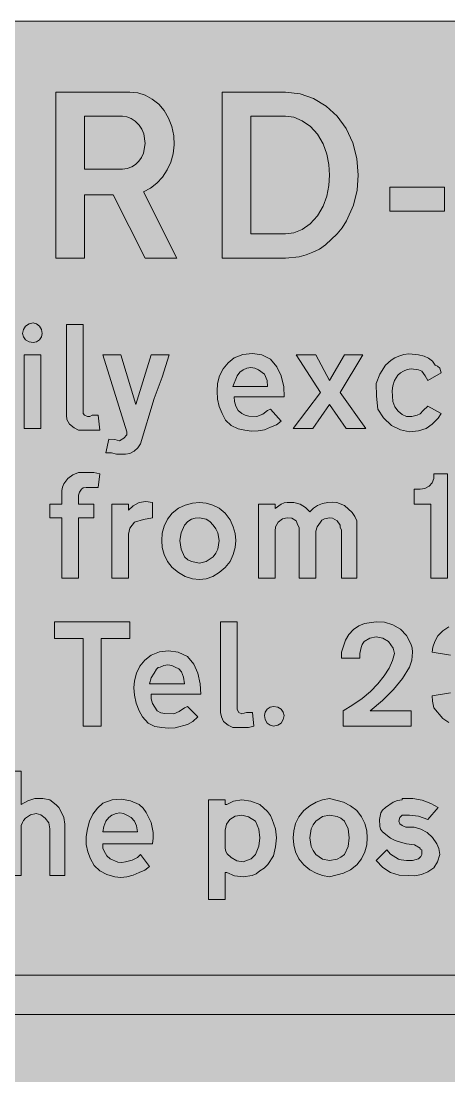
# Model space of a CAD drawing. Header units: metres. Extents: x 10 to 559, y 12 to 260.
# Drawn here: x 324 to 374.9, y 134.3 to 260.1 of the extents above; entities that cross this region are included whole.
import ezdxf

# ---------------------------------------------------------------- set-up
doc = ezdxf.new("R2010")
doc.units = ezdxf.units.M
for name, color, linetype, true_color in [('FILL_BLUE_0000FF', 7, 'Continuous', 0x0000ff), ('FILL_WHITE_FFFFFF', 7, 'Continuous', 0xffffff), ('STROKE_WHITE_FFFFFF', 7, 'Continuous', 0xffffff)]:
    doc.layers.add(name, color=color, linetype=linetype, true_color=true_color)

msp = doc.modelspace()

# ---------------------------------------------------------------- hatches: boundary and pattern name
at = {"layer": 'FILL_BLUE_0000FF', "true_color": 0x0000ff}
h = msp.add_hatch(color=7, dxfattribs=at)
h.dxf.hatch_style = 1
h.paths.add_polyline_path([(553.58, 259.97), (554.9, 259.58), (556.14, 258.96), (557.28, 258.12), (558.12, 256.98), (558.74, 255.74), (559.13, 254.42), (559.26, 253.08), (559.26, 19.26), (559.22, 17.91), (558.9, 16.56), (558.23, 15.32), (557.28, 14.22), (556.14, 13.28), (554.9, 12.6), (553.58, 12.2), (552.24, 12.06), (17.28, 12.06), (15.94, 12.2), (14.63, 12.6), (13.38, 13.28), (12.24, 14.22), (11.3, 15.36), (10.62, 16.61), (10.22, 17.92), (10.08, 19.26), (10.08, 253.08), (10.22, 254.41), (10.62, 255.6), (11.3, 256.93), (12.24, 258.12), (13.34, 259.07), (14.58, 259.74), (15.93, 259.99), (17.28, 260.1), (552.24, 260.1), (553.58, 259.97)])
at = {"layer": 'FILL_WHITE_FFFFFF', "true_color": 0xffffff}
h = msp.add_hatch(color=7, dxfattribs=at)
h.dxf.hatch_style = 1
h.paths.add_polyline_path([(336.96, 251.64), (337.89, 251.54), (338.79, 251.25), (339.62, 250.8), (340.38, 250.18), (341.03, 249.42), (341.57, 248.53), (341.96, 247.52), (342.18, 246.42), (342.22, 245.34), (342.1, 244.29), (341.82, 243.28), (341.39, 242.35), (340.84, 241.5), (340.18, 240.78), (339.42, 240.19), (338.58, 239.76), (342.54, 231.84), (338.76, 231.84), (334.98, 239.4), (331.56, 239.4), (331.56, 231.84), (328.14, 231.84), (328.14, 251.64), (336.96, 251.64)])
h.paths.add_polyline_path([(336.64, 242.53), (337.17, 242.71), (337.63, 243), (338.02, 243.38), (338.33, 243.84), (338.57, 244.36), (338.76, 245.52), (338.6, 246.67), (338.38, 247.22), (338.04, 247.68), (337.6, 248.15), (337.12, 248.49), (336.6, 248.69), (336.06, 248.76), (331.56, 248.76), (331.56, 242.46), (336.06, 242.46), (336.64, 242.53)], flags=16)
h = msp.add_hatch(color=7, dxfattribs=at)
h.dxf.hatch_style = 1
h.paths.add_polyline_path([(358.83, 250.88), (360.31, 249.97), (361.62, 248.76), (362.7, 247.28), (363.49, 245.59), (363.97, 243.72), (364.14, 241.74), (364, 239.94), (363.6, 238.14), (362.74, 236.3), (362.23, 235.46), (361.62, 234.72), (360.25, 233.44), (359.52, 232.92), (358.74, 232.56), (357.93, 232.22), (357.12, 232), (355.5, 231.84), (347.94, 231.84), (347.94, 251.64), (355.5, 251.64), (357.22, 251.44), (358.83, 250.88)])
h.paths.add_polyline_path([(351.36, 234.72), (355.5, 234.72), (356.47, 234.86), (357.46, 235.26), (358.41, 235.94), (359.28, 236.88), (359.96, 238.02), (360.41, 239.24), (360.65, 240.5), (360.72, 241.74), (360.65, 242.98), (360.41, 244.24), (359.96, 245.46), (359.28, 246.6), (358.45, 247.55), (357.48, 248.22), (356.49, 248.63), (355.5, 248.76), (351.36, 248.76), (351.36, 234.72)], flags=16)
h = msp.add_hatch(color=7, dxfattribs=at)
h.dxf.hatch_style = 1
h.paths.add_polyline_path([(374.4, 240.3), (374.4, 237.42), (367.92, 237.42), (367.92, 240.3), (374.4, 240.3)])
h = msp.add_hatch(color=7, dxfattribs=at)
h.dxf.hatch_style = 1
h.paths.add_polyline_path([(326.43, 222.44), (326.18, 222.1), (325.84, 221.85), (325.44, 221.76), (324.94, 221.85), (324.54, 222.1), (324.28, 222.44), (324.18, 222.84), (324.28, 223.34), (324.54, 223.74), (324.94, 224), (325.44, 224.1), (325.84, 224), (326.18, 223.74), (326.43, 223.34), (326.52, 222.84), (326.43, 222.44)])
h = msp.add_hatch(color=7, dxfattribs=at)
h.dxf.hatch_style = 1
h.paths.add_polyline_path([(329.4, 223.92), (331.38, 223.92), (331.38, 213.48), (331.4, 213.3), (331.56, 213.12), (331.92, 212.94), (332.19, 212.96), (332.46, 213.12), (333.18, 213.12), (333.36, 211.32), (332.1, 211.32), (330.84, 211.32), (330.3, 211.61), (329.76, 212.04), (329.45, 212.58), (329.4, 213.12), (329.4, 223.92)])
h = msp.add_hatch(color=7, dxfattribs=at)
h.dxf.hatch_style = 1
h.paths.add_polyline_path([(326.34, 220.32), (326.34, 211.5), (324.36, 211.5), (324.36, 220.32), (326.34, 220.32)])
h = msp.add_hatch(color=7, dxfattribs=at)
h.dxf.hatch_style = 1
h.paths.add_polyline_path([(336.6, 211.14), (333.72, 220.32), (335.88, 220.32), (337.68, 214.38), (339.48, 220.32), (341.64, 220.32), (340.81, 217.64), (339.84, 215.1), (338.22, 209.7), (337.89, 209.2), (337.46, 208.8), (336.95, 208.54), (336.42, 208.44), (335.34, 208.44), (334.78, 208.6), (334.08, 208.62), (334.44, 210.24), (335.14, 210.22), (335.7, 210.06), (336.22, 210.35), (336.6, 210.78), (336.6, 211.14)])
h = msp.add_hatch(color=7, dxfattribs=at)
h.dxf.hatch_style = 1
h.paths.add_polyline_path([(349.02, 211.86), (348.35, 212.51), (347.94, 213.3), (347.6, 214.14), (347.4, 215.03), (347.33, 215.96), (347.4, 216.9), (347.63, 217.81), (348.05, 218.63), (348.64, 219.36), (349.38, 219.96), (350.41, 220.36), (351.54, 220.48), (352.67, 220.29), (353.7, 219.78), (354.47, 218.86), (354.96, 217.8), (355.28, 216.47), (355.32, 215.28), (349.38, 215.28), (349.4, 214.74), (349.56, 214.2), (349.85, 213.68), (350.28, 213.3), (350.69, 213.09), (351.11, 212.99), (352.08, 212.94), (352.78, 213.23), (353.34, 213.66), (353.7, 213.84), (354.96, 212.4), (354.4, 211.97), (353.7, 211.68), (352.99, 211.37), (352.24, 211.23), (351.45, 211.22), (350.64, 211.32), (349.83, 211.46), (349.02, 211.86)])
h.paths.add_polyline_path([(353.3, 217.26), (352.98, 217.98), (352.26, 218.52), (351.83, 218.72), (351.36, 218.79), (350.89, 218.72), (350.46, 218.52), (350.03, 218.23), (349.74, 217.8), (349.2, 216.54), (353.34, 216.54), (353.3, 217.26)], flags=16)
h = msp.add_hatch(color=7, dxfattribs=at)
h.dxf.hatch_style = 1
h.paths.add_polyline_path([(360.72, 214.38), (358.74, 211.5), (356.4, 211.5), (359.64, 215.82), (356.76, 220.32), (359.1, 220.32), (360.72, 217.26), (362.52, 220.32), (364.68, 220.32), (361.98, 215.82), (365.04, 211.5), (362.7, 211.5), (360.72, 214.38)])
h = msp.add_hatch(color=7, dxfattribs=at)
h.dxf.hatch_style = 1
h.paths.add_polyline_path([(370.53, 212.96), (371.16, 213.12), (371.52, 213.26), (371.88, 213.66), (372.42, 214.2), (374.04, 213.3), (373.68, 212.76), (372.96, 212.04), (372.24, 211.5), (371.32, 211.25), (370.26, 211.14), (369.18, 211.37), (368.1, 211.86), (367.16, 212.78), (366.48, 213.84), (366.32, 215.37), (366.3, 216.9), (366.71, 217.98), (367.38, 219.06), (368.06, 219.67), (368.49, 219.95), (369, 220.14), (369.57, 220.35), (370.17, 220.43), (371.34, 220.32), (371.98, 220.15), (372.53, 219.89), (372.99, 219.54), (373.32, 219.06), (373.59, 218.95), (373.86, 218.7), (374.04, 218.16), (372.42, 217.26), (372.13, 217.8), (371.7, 218.34), (371.34, 218.52), (370.44, 218.63), (369.97, 218.55), (369.54, 218.34), (369.17, 218.15), (368.87, 217.87), (368.46, 217.26), (368.25, 216.61), (368.17, 216), (368.28, 214.74), (368.51, 214.1), (368.89, 213.57), (369.37, 213.17), (369.9, 212.94), (370.53, 212.96)])
h = msp.add_hatch(color=7, dxfattribs=at)
h.dxf.hatch_style = 1
h.paths.add_polyline_path([(330.84, 193.68), (328.86, 193.68), (328.86, 200.88), (327.42, 200.88), (327.42, 202.5), (328.86, 202.5), (328.86, 204.12), (328.92, 204.52), (329.09, 204.91), (329.58, 205.56), (330.14, 205.99), (330.84, 206.28), (332.1, 206.28), (332.66, 206.26), (333.36, 206.1), (333.18, 204.48), (331.92, 204.48), (331.74, 204.48), (331.4, 204.46), (331.2, 204.3), (330.95, 203.94), (330.84, 203.58), (330.84, 202.5), (332.64, 202.5), (332.64, 200.88), (330.84, 200.88), (330.84, 193.68)])
h = msp.add_hatch(color=7, dxfattribs=at)
h.dxf.hatch_style = 1
h.paths.add_polyline_path([(372.78, 193.68), (372.78, 202.5), (370.8, 202.5), (370.8, 204.3), (371.52, 204.3), (372.06, 204.35), (372.6, 204.66), (372.94, 205.04), (373.14, 205.56), (373.14, 206.1), (374.76, 206.1), (374.76, 193.68), (372.78, 193.68)])
h = msp.add_hatch(color=7, dxfattribs=at)
h.dxf.hatch_style = 1
h.paths.add_polyline_path([(337.34, 202.3), (338.04, 202.68), (338.85, 202.82), (339.66, 202.68), (339.66, 200.88), (338.58, 200.68), (337.5, 200.34), (336.96, 199.62), (336.78, 198.9), (336.78, 193.68), (334.8, 193.68), (334.8, 202.5), (336.78, 202.5), (336.78, 201.78), (337.34, 202.3)])
h = msp.add_hatch(color=7, dxfattribs=at)
h.dxf.hatch_style = 1
h.paths.add_polyline_path([(341.03, 199.87), (341.42, 200.69), (342, 201.42), (342.73, 202), (343.55, 202.39), (344.4, 202.61), (345.24, 202.68), (346.05, 202.61), (346.84, 202.39), (347.59, 202), (348.3, 201.42), (348.88, 200.61), (349.27, 199.8), (349.49, 198.99), (349.56, 198.18), (349.49, 197.34), (349.27, 196.49), (348.88, 195.67), (348.3, 194.94), (347.59, 194.34), (346.84, 193.88), (346.05, 193.6), (345.24, 193.5), (344.4, 193.6), (343.55, 193.88), (342.73, 194.34), (342, 194.94), (341.42, 195.67), (341.03, 196.49), (340.81, 197.34), (340.74, 198.18), (340.81, 199.02), (341.03, 199.87)])
h.paths.add_polyline_path([(344.27, 200.7), (343.85, 200.42), (343.44, 199.98), (343.04, 199.08), (342.9, 198.18), (343.04, 197.12), (343.44, 196.2), (343.85, 195.86), (344.27, 195.64), (345.24, 195.48), (346.05, 195.64), (346.86, 196.2), (347.2, 196.64), (347.42, 197.12), (347.58, 198.18), (347.42, 199.08), (347.2, 199.55), (346.86, 199.98), (346.46, 200.42), (346.05, 200.7), (345.24, 200.88), (344.73, 200.84), (344.27, 200.7)], flags=16)
h = msp.add_hatch(color=7, dxfattribs=at)
h.dxf.hatch_style = 1
h.paths.add_polyline_path([(354.24, 201.96), (354.96, 202.5), (355.32, 202.66), (355.68, 202.68), (356.48, 202.69), (357.23, 202.48), (357.88, 202.1), (358.38, 201.6), (358.83, 202.03), (359.28, 202.32), (359.91, 202.57), (360.54, 202.68), (361.08, 202.75), (361.6, 202.7), (362.52, 202.32), (363.44, 201.49), (363.76, 201.03), (363.96, 200.52), (363.96, 200.34), (363.96, 199.98), (363.96, 193.68), (362.16, 193.68), (362.16, 199.44), (362, 199.71), (361.98, 199.98), (361.62, 200.52), (361.1, 200.84), (360.72, 200.88), (360.11, 200.75), (359.83, 200.58), (359.64, 200.34), (359.24, 199.8), (359.1, 199.26), (359.1, 193.68), (357.12, 193.68), (357.12, 199.44), (357.1, 199.71), (356.94, 199.98), (356.76, 200.52), (356.22, 200.84), (355.68, 200.88), (355.14, 200.75), (354.6, 200.34), (354.29, 199.8), (354.24, 199.26), (354.24, 193.68), (352.26, 193.68), (352.26, 202.5), (354.24, 202.5), (354.24, 201.96)])
h = msp.add_hatch(color=7, dxfattribs=at)
h.dxf.hatch_style = 1
h.paths.add_polyline_path([(336.96, 186.48), (333.54, 186.48), (333.54, 176.04), (331.38, 176.04), (331.38, 186.48), (327.96, 186.48), (327.96, 188.46), (336.96, 188.46), (336.96, 186.48)])
h = msp.add_hatch(color=7, dxfattribs=at)
h.dxf.hatch_style = 1
h.paths.add_polyline_path([(347.76, 188.46), (349.74, 188.46), (349.74, 178.02), (349.92, 177.66), (350.28, 177.48), (350.82, 177.66), (351.54, 177.66), (351.72, 176.04), (351.09, 175.88), (350.46, 175.86), (349.2, 175.86), (348.66, 176.15), (348.12, 176.58), (347.87, 177.12), (347.76, 177.66), (347.76, 188.46)])
h = msp.add_hatch(color=7, dxfattribs=at)
h.dxf.hatch_style = 1
h.paths.add_polyline_path([(362.16, 184.14), (362.16, 184.86), (362.61, 186.28), (363.02, 186.96), (363.6, 187.56), (364.2, 188), (364.88, 188.28), (366.3, 188.46), (367.29, 188.42), (368.28, 188.1), (369.16, 187.61), (369.9, 186.84), (370.4, 185.85), (370.56, 185.37), (370.62, 184.86), (370.51, 183.89), (370.26, 183.06), (369.43, 181.71), (368.33, 180.38), (367.02, 179.09), (365.58, 177.84), (370.44, 177.84), (370.44, 176.04), (362.34, 176.04), (362.34, 177.84), (363.52, 178.55), (364.61, 179.33), (365.61, 180.17), (366.48, 181.08), (367.22, 182.02), (367.81, 182.95), (368.23, 183.84), (368.46, 184.68), (368.3, 185.33), (367.74, 186.12), (367.09, 186.53), (366.3, 186.66), (365.51, 186.53), (364.86, 186.12), (364.61, 185.76), (364.5, 185.4), (364.32, 184.68), (364.32, 184.14), (362.16, 184.14)])
h = msp.add_hatch(color=7, dxfattribs=at)
h.dxf.hatch_style = 1
h.paths.add_polyline_path([(379.4, 180.27), (379.29, 180.6), (379.08, 180.9), (378.97, 181.24), (378.72, 181.44), (378.45, 181.6), (378.18, 181.62), (376.74, 181.62), (376.74, 183.42), (378.18, 183.42), (378.7, 183.71), (379.08, 184.14), (379.31, 184.68), (379.33, 184.95), (379.26, 185.22), (379.03, 185.72), (378.63, 186.14), (378.1, 186.46), (377.46, 186.66), (376.56, 186.53), (375.66, 186.12), (375.12, 185.22), (375.05, 184.86), (375.12, 184.5), (372.96, 184.86), (373.03, 185.46), (373.25, 186.12), (373.64, 186.78), (374.22, 187.38), (374.95, 187.85), (375.77, 188.19), (376.62, 188.39), (377.46, 188.46), (378.12, 188.47), (378.74, 188.37), (379.85, 187.9), (380.75, 187.12), (381.42, 186.12), (381.5, 185.05), (381.24, 184.05), (380.71, 183.18), (379.98, 182.52), (380.48, 182.15), (380.89, 181.72), (381.44, 180.72), (381.63, 179.58), (381.42, 178.38), (380.75, 177.38), (379.85, 176.58), (378.74, 176.05), (377.46, 175.86), (376.62, 175.93), (375.77, 176.13), (374.95, 176.47), (374.22, 176.94), (373.14, 178.2), (372.98, 178.99), (372.96, 179.64), (375.12, 180), (375.18, 179.21), (375.57, 178.52), (376.23, 178.03), (377.1, 177.84), (377.9, 177.89), (378.61, 178.27), (379.15, 178.88), (379.44, 179.64), (379.4, 180.27)])
h = msp.add_hatch(color=7, dxfattribs=at)
h.dxf.hatch_style = 1
h.paths.add_polyline_path([(339.12, 176.4), (338.45, 177.12), (338.04, 177.84), (337.7, 178.78), (337.5, 179.71), (337.43, 180.6), (337.5, 181.44), (337.73, 182.35), (338.15, 183.17), (338.74, 183.9), (339.48, 184.5), (340.48, 184.9), (341.57, 185.02), (342.69, 184.83), (343.8, 184.32), (344.57, 183.4), (345.06, 182.34), (345.31, 181.08), (345.42, 179.82), (339.48, 179.82), (339.5, 179.28), (339.66, 178.74), (340.2, 177.84), (340.64, 177.63), (341.12, 177.52), (342.18, 177.48), (342.81, 177.77), (343.44, 178.2), (343.8, 178.38), (345.06, 177.12), (344.43, 176.6), (343.8, 176.22), (342.34, 175.84), (341.55, 175.79), (340.74, 175.86), (339.93, 175.99), (339.12, 176.4)])
h.paths.add_polyline_path([(343.33, 181.87), (343.08, 182.52), (342.79, 182.86), (342.36, 183.06), (341.93, 183.26), (341.46, 183.33), (340.99, 183.26), (340.56, 183.06), (340.32, 183), (340.13, 182.83), (339.84, 182.34), (339.5, 181.78), (339.3, 181.08), (343.44, 181.08), (343.33, 181.87)], flags=16)
h = msp.add_hatch(color=7, dxfattribs=at)
h.dxf.hatch_style = 1
h.paths.add_polyline_path([(355.22, 176.8), (354.96, 176.4), (354.56, 176.14), (354.06, 176.04), (353.66, 176.14), (353.32, 176.4), (353.07, 176.8), (352.98, 177.3), (353.07, 177.7), (353.32, 178.04), (353.66, 178.29), (354.06, 178.38), (354.56, 178.29), (354.96, 178.04), (355.22, 177.7), (355.32, 177.3), (355.22, 176.8)])
h = msp.add_hatch(color=7, dxfattribs=at)
h.dxf.hatch_style = 1
h.paths.add_polyline_path([(327.29, 164.5), (326.88, 165.06), (326.34, 165.47), (325.8, 165.6), (325.1, 165.47), (324.54, 165.06), (324.29, 164.79), (324.18, 164.52), (324.02, 164.16), (324, 163.8), (324, 158.22), (322.2, 158.22), (322.2, 170.64), (324, 170.64), (324, 166.68), (324.81, 167.11), (325.62, 167.4), (326.59, 167.38), (327.42, 167.22), (328.19, 166.66), (328.48, 166.33), (328.68, 165.96), (329.09, 165.15), (329.22, 164.34), (329.22, 158.22), (327.42, 158.22), (327.42, 163.8), (327.29, 164.5)])
h = msp.add_hatch(color=7, dxfattribs=at)
h.dxf.hatch_style = 1
h.paths.add_polyline_path([(333.36, 158.76), (332.69, 159.41), (332.28, 160.2), (331.95, 161.04), (331.76, 161.93), (331.75, 162.86), (331.92, 163.8), (332.15, 164.71), (332.55, 165.53), (333.08, 166.26), (333.72, 166.86), (334.83, 167.24), (335.95, 167.31), (337.04, 167.11), (338.04, 166.68), (338.52, 166.24), (338.9, 165.74), (339.48, 164.52), (339.71, 163.33), (339.73, 162.67), (339.66, 162), (333.72, 162), (333.74, 161.48), (333.9, 161.1), (334.19, 160.58), (334.62, 160.2), (335.52, 159.82), (335.99, 159.77), (336.42, 159.84), (337.21, 160.04), (337.86, 160.38), (338.22, 160.74), (339.3, 159.3), (338.74, 158.87), (338.04, 158.58), (337.34, 158.24), (336.6, 158.04), (335.86, 157.97), (335.16, 158.04), (334.19, 158.33), (333.36, 158.76)])
h.paths.add_polyline_path([(337.75, 164.14), (337.5, 164.7), (337.12, 165.13), (336.6, 165.42), (336.19, 165.62), (335.77, 165.69), (335.31, 165.62), (334.8, 165.42), (334.44, 165.13), (334.08, 164.7), (333.83, 164.07), (333.72, 163.44), (337.86, 163.44), (337.75, 164.14)], flags=16)
h = msp.add_hatch(color=7, dxfattribs=at)
h.dxf.hatch_style = 1
h.paths.add_polyline_path([(356.69, 164.41), (357.08, 165.23), (357.66, 165.96), (358.37, 166.54), (359.12, 166.95), (359.91, 167.23), (360.72, 167.4), (362.41, 166.95), (363.23, 166.54), (363.96, 165.96), (364.54, 165.23), (364.93, 164.41), (365.15, 163.56), (365.22, 162.72), (365.15, 161.88), (364.93, 161.03), (364.54, 160.21), (363.96, 159.48), (363.23, 158.9), (362.41, 158.49), (360.72, 158.04), (359.91, 158.21), (359.12, 158.49), (358.37, 158.9), (357.66, 159.48), (357.08, 160.21), (356.69, 161.03), (356.47, 161.88), (356.4, 162.72), (356.47, 163.56), (356.69, 164.41)])
h.paths.add_polyline_path([(359.1, 164.7), (358.76, 164.26), (358.54, 163.78), (358.38, 162.72), (358.54, 161.66), (358.76, 161.18), (359.1, 160.74), (359.91, 160.18), (360.72, 160.02), (361.62, 160.18), (362.09, 160.4), (362.52, 160.74), (362.93, 161.66), (363.06, 162.72), (362.93, 163.78), (362.52, 164.7), (362.09, 165.04), (361.62, 165.26), (360.72, 165.42), (359.91, 165.26), (359.1, 164.7)], flags=16)
h = msp.add_hatch(color=7, dxfattribs=at)
h.dxf.hatch_style = 1
h.paths.add_polyline_path([(369.81, 164), (370.26, 163.98), (370.62, 163.98), (370.8, 163.98), (371.6, 163.75), (372.35, 163.33), (373, 162.74), (373.5, 162), (373.75, 161.44), (373.86, 160.74), (373.57, 159.86), (373.14, 159.12), (372.43, 158.65), (371.68, 158.33), (370.89, 158.18), (370.08, 158.22), (369.01, 158.25), (367.99, 158.58), (367.07, 159.18), (366.3, 160.02), (367.56, 161.28), (367.97, 160.76), (368.64, 160.38), (368.94, 160.17), (369.27, 160.07), (369.9, 160.02), (370.62, 160.02), (371.34, 160.2), (371.59, 160.47), (371.7, 160.74), (371.7, 161.28), (371.54, 161.37), (371.52, 161.46), (370.85, 161.87), (369.9, 162), (369.18, 162.18), (368.54, 162.38), (367.97, 162.68), (367.02, 163.44), (366.81, 163.74), (366.71, 164.09), (366.66, 164.88), (366.82, 165.67), (367.04, 166.02), (367.38, 166.32), (368.3, 166.97), (368.82, 167.16), (369.36, 167.22), (369.36, 167.4), (369.54, 167.4), (370.64, 167.41), (371.75, 167.2), (372.78, 166.82), (373.68, 166.32), (372.42, 164.88), (371.34, 165.29), (370.26, 165.42), (369.36, 165.42), (369.11, 165.13), (369, 164.7), (369.11, 164.36), (369.36, 164.16), (369.81, 164)])
h = msp.add_hatch(color=7, dxfattribs=at)
h.dxf.hatch_style = 1
h.paths.add_polyline_path([(351.36, 167.09), (352.44, 166.68), (353.36, 165.85), (353.68, 165.39), (353.88, 164.88), (354.29, 163.8), (354.42, 162.72), (354.31, 161.64), (354.06, 160.56), (353.39, 159.53), (352.95, 159.09), (352.44, 158.76), (352, 158.42), (351.52, 158.2), (350.46, 158.04), (349.4, 158.18), (348.48, 158.58), (348.37, 158.58), (348.3, 158.58), (348.3, 155.34), (346.32, 155.34), (346.32, 167.22), (348.3, 167.22), (348.3, 166.68), (348.48, 166.68), (349.31, 167.09), (350.28, 167.22), (351.36, 167.09)])
h.paths.add_polyline_path([(348.3, 163.62), (348.3, 161.46), (348.36, 161.09), (348.53, 160.79), (349.02, 160.38), (349.67, 159.98), (350.46, 159.84), (351.38, 160.22), (351.9, 160.74), (352.31, 161.71), (352.44, 162.72), (352.31, 163.73), (351.9, 164.7), (351.09, 165.2), (350.28, 165.42), (349.49, 165.29), (348.84, 164.88), (348.44, 164.32), (348.3, 163.62)], flags=16)
h = msp.add_hatch(color=7, dxfattribs=at)
h.dxf.hatch_style = 1
h.paths.add_polyline_path([(77.4, 136.8), (70.38, 136.8), (63.36, 144), (70.38, 151.02), (77.4, 151.02), (72.72, 146.34), (506.16, 146.34), (506.16, 141.66), (72.72, 141.66), (77.4, 136.8)])

# ---------------------------------------------------------------- linework, layer by layer
at = {"layer": 'FILL_BLUE_0000FF', "lineweight": 0, "true_color": 0x0000ff}
msp.add_lwpolyline([(17.28, 260.1), (552.24, 260.1), (553.58, 259.97), (554.9, 259.58), (556.14, 258.96), (557.28, 258.12), (558.12, 256.98), (558.74, 255.74), (559.13, 254.42), (559.26, 253.08), (559.26, 19.26), (559.22, 17.91), (558.9, 16.56), (558.23, 15.32), (557.28, 14.22), (556.14, 13.28), (554.9, 12.6), (553.58, 12.2), (552.24, 12.06), (17.28, 12.06)], dxfattribs=at)
at = {"layer": 'FILL_WHITE_FFFFFF', "lineweight": 0, "true_color": 0xffffff}
for points in [[(336.96, 251.64), (337.89, 251.54), (338.79, 251.25), (339.62, 250.8), (340.38, 250.18), (341.03, 249.42), (341.57, 248.53), (341.96, 247.52), (342.18, 246.42), (342.22, 245.34), (342.1, 244.29), (341.82, 243.28), (341.39, 242.35), (340.84, 241.5), (340.18, 240.78), (339.42, 240.19), (338.58, 239.76), (342.54, 231.84), (338.76, 231.84), (334.98, 239.4), (331.56, 239.4), (331.56, 231.84), (328.14, 231.84), (328.14, 251.64)], [(358.83, 250.88), (360.31, 249.97), (361.62, 248.76), (362.7, 247.28), (363.49, 245.59), (363.97, 243.72), (364.14, 241.74), (364, 239.94), (363.6, 238.14), (362.74, 236.3), (362.23, 235.46), (361.62, 234.72), (360.25, 233.44), (359.52, 232.92), (358.74, 232.56), (357.93, 232.22), (357.12, 232), (355.5, 231.84), (347.94, 231.84), (347.94, 251.64), (355.5, 251.64), (357.22, 251.44)], [(336.64, 242.53), (337.17, 242.71), (337.63, 243), (338.02, 243.38), (338.33, 243.84), (338.57, 244.36), (338.76, 245.52), (338.6, 246.67), (338.38, 247.22), (338.04, 247.68), (337.6, 248.15), (337.12, 248.49), (336.6, 248.69), (336.06, 248.76), (331.56, 248.76), (331.56, 242.46), (336.06, 242.46)], [(351.36, 234.72), (355.5, 234.72), (356.47, 234.86), (357.46, 235.26), (358.41, 235.94), (359.28, 236.88), (359.96, 238.02), (360.41, 239.24), (360.65, 240.5), (360.72, 241.74), (360.65, 242.98), (360.41, 244.24), (359.96, 245.46), (359.28, 246.6), (358.45, 247.55), (357.48, 248.22), (356.49, 248.63), (355.5, 248.76), (351.36, 248.76)], [(374.4, 240.3), (374.4, 237.42), (367.92, 237.42), (367.92, 240.3)], [(326.43, 222.44), (326.18, 222.1), (325.84, 221.85), (325.44, 221.76), (324.94, 221.85), (324.54, 222.1), (324.28, 222.44), (324.18, 222.84), (324.28, 223.34), (324.54, 223.74), (324.94, 224), (325.44, 224.1), (325.84, 224), (326.18, 223.74), (326.43, 223.34), (326.52, 222.84)], [(329.4, 223.92), (331.38, 223.92), (331.38, 213.48), (331.4, 213.3), (331.56, 213.12), (331.92, 212.94), (332.19, 212.96), (332.46, 213.12), (333.18, 213.12), (333.36, 211.32), (332.1, 211.32), (330.84, 211.32), (330.3, 211.61), (329.76, 212.04), (329.45, 212.58), (329.4, 213.12)], [(326.34, 220.32), (326.34, 211.5), (324.36, 211.5), (324.36, 220.32)], [(336.6, 211.14), (333.72, 220.32), (335.88, 220.32), (337.68, 214.38), (339.48, 220.32), (341.64, 220.32), (340.81, 217.64), (339.84, 215.1), (338.22, 209.7), (337.89, 209.2), (337.46, 208.8), (336.95, 208.54), (336.42, 208.44), (335.34, 208.44), (334.78, 208.6), (334.08, 208.62), (334.44, 210.24), (335.14, 210.22), (335.7, 210.06), (336.22, 210.35), (336.6, 210.78)], [(349.02, 211.86), (348.35, 212.51), (347.94, 213.3), (347.6, 214.14), (347.4, 215.03), (347.33, 215.96), (347.4, 216.9), (347.63, 217.81), (348.05, 218.63), (348.64, 219.36), (349.38, 219.96), (350.41, 220.36), (351.54, 220.48), (352.67, 220.29), (353.7, 219.78), (354.47, 218.86), (354.96, 217.8), (355.28, 216.47), (355.32, 215.28), (349.38, 215.28), (349.4, 214.74), (349.56, 214.2), (349.85, 213.68), (350.28, 213.3), (350.69, 213.09), (351.11, 212.99), (352.08, 212.94), (352.78, 213.23), (353.34, 213.66), (353.7, 213.84), (354.96, 212.4), (354.4, 211.97), (353.7, 211.68), (352.99, 211.37), (352.24, 211.23), (351.45, 211.22), (350.64, 211.32), (349.83, 211.46)], [(360.72, 214.38), (358.74, 211.5), (356.4, 211.5), (359.64, 215.82), (356.76, 220.32), (359.1, 220.32), (360.72, 217.26), (362.52, 220.32), (364.68, 220.32), (361.98, 215.82), (365.04, 211.5), (362.7, 211.5)], [(370.53, 212.96), (371.16, 213.12), (371.52, 213.26), (371.88, 213.66), (372.42, 214.2), (374.04, 213.3), (373.68, 212.76), (372.96, 212.04), (372.24, 211.5), (371.32, 211.25), (370.26, 211.14), (369.18, 211.37), (368.1, 211.86), (367.16, 212.78), (366.48, 213.84), (366.32, 215.37), (366.3, 216.9), (366.71, 217.98), (367.38, 219.06), (368.06, 219.67), (368.49, 219.95), (369, 220.14), (369.57, 220.35), (370.17, 220.43), (371.34, 220.32), (371.98, 220.15), (372.53, 219.89), (372.99, 219.54), (373.32, 219.06), (373.59, 218.95), (373.86, 218.7), (374.04, 218.16), (372.42, 217.26), (372.13, 217.8), (371.7, 218.34), (371.34, 218.52), (370.44, 218.63), (369.97, 218.55), (369.54, 218.34), (369.17, 218.15), (368.87, 217.87), (368.46, 217.26), (368.25, 216.61), (368.17, 216), (368.28, 214.74), (368.51, 214.1), (368.89, 213.57), (369.37, 213.17), (369.9, 212.94)], [(353.3, 217.26), (352.98, 217.98), (352.26, 218.52), (351.83, 218.72), (351.36, 218.79), (350.89, 218.72), (350.46, 218.52), (350.03, 218.23), (349.74, 217.8), (349.2, 216.54), (353.34, 216.54)], [(330.84, 193.68), (328.86, 193.68), (328.86, 200.88), (327.42, 200.88), (327.42, 202.5), (328.86, 202.5), (328.86, 204.12), (328.92, 204.52), (329.09, 204.91), (329.58, 205.56), (330.14, 205.99), (330.84, 206.28), (332.1, 206.28), (332.66, 206.26), (333.36, 206.1), (333.18, 204.48), (331.92, 204.48), (331.74, 204.48), (331.4, 204.46), (331.2, 204.3), (330.95, 203.94), (330.84, 203.58), (330.84, 202.5), (332.64, 202.5), (332.64, 200.88), (330.84, 200.88)], [(372.78, 193.68), (372.78, 202.5), (370.8, 202.5), (370.8, 204.3), (371.52, 204.3), (372.06, 204.35), (372.6, 204.66), (372.94, 205.04), (373.14, 205.56), (373.14, 206.1), (374.76, 206.1), (374.76, 193.68)], [(337.34, 202.3), (338.04, 202.68), (338.85, 202.82), (339.66, 202.68), (339.66, 200.88), (338.58, 200.68), (337.5, 200.34), (336.96, 199.62), (336.78, 198.9), (336.78, 193.68), (334.8, 193.68), (334.8, 202.5), (336.78, 202.5), (336.78, 201.78)], [(341.03, 199.87), (341.42, 200.69), (342, 201.42), (342.73, 202), (343.55, 202.39), (344.4, 202.61), (345.24, 202.68), (346.05, 202.61), (346.84, 202.39), (347.59, 202), (348.3, 201.42), (348.88, 200.61), (349.27, 199.8), (349.49, 198.99), (349.56, 198.18), (349.49, 197.34), (349.27, 196.49), (348.88, 195.67), (348.3, 194.94), (347.59, 194.34), (346.84, 193.88), (346.05, 193.6), (345.24, 193.5), (344.4, 193.6), (343.55, 193.88), (342.73, 194.34), (342, 194.94), (341.42, 195.67), (341.03, 196.49), (340.81, 197.34), (340.74, 198.18), (340.81, 199.02)], [(354.24, 201.96), (354.96, 202.5), (355.32, 202.66), (355.68, 202.68), (356.48, 202.69), (357.23, 202.48), (357.88, 202.1), (358.38, 201.6), (358.83, 202.03), (359.28, 202.32), (359.91, 202.57), (360.54, 202.68), (361.08, 202.75), (361.6, 202.7), (362.52, 202.32), (363.44, 201.49), (363.76, 201.03), (363.96, 200.52), (363.96, 200.34), (363.96, 199.98), (363.96, 193.68), (362.16, 193.68), (362.16, 199.44), (362, 199.71), (361.98, 199.98), (361.62, 200.52), (361.1, 200.84), (360.72, 200.88), (360.11, 200.75), (359.83, 200.58), (359.64, 200.34), (359.24, 199.8), (359.1, 199.26), (359.1, 193.68), (357.12, 193.68), (357.12, 199.44), (357.1, 199.71), (356.94, 199.98), (356.76, 200.52), (356.22, 200.84), (355.68, 200.88), (355.14, 200.75), (354.6, 200.34), (354.29, 199.8), (354.24, 199.26), (354.24, 193.68), (352.26, 193.68), (352.26, 202.5), (354.24, 202.5)], [(344.27, 200.7), (343.85, 200.42), (343.44, 199.98), (343.04, 199.08), (342.9, 198.18), (343.04, 197.12), (343.44, 196.2), (343.85, 195.86), (344.27, 195.64), (345.24, 195.48), (346.05, 195.64), (346.86, 196.2), (347.2, 196.64), (347.42, 197.12), (347.58, 198.18), (347.42, 199.08), (347.2, 199.55), (346.86, 199.98), (346.46, 200.42), (346.05, 200.7), (345.24, 200.88), (344.73, 200.84)], [(336.96, 186.48), (333.54, 186.48), (333.54, 176.04), (331.38, 176.04), (331.38, 186.48), (327.96, 186.48), (327.96, 188.46), (336.96, 188.46)], [(347.76, 188.46), (349.74, 188.46), (349.74, 178.02), (349.92, 177.66), (350.28, 177.48), (350.82, 177.66), (351.54, 177.66), (351.72, 176.04), (351.09, 175.88), (350.46, 175.86), (349.2, 175.86), (348.66, 176.15), (348.12, 176.58), (347.87, 177.12), (347.76, 177.66)], [(362.16, 184.14), (362.16, 184.86), (362.61, 186.28), (363.02, 186.96), (363.6, 187.56), (364.2, 188), (364.88, 188.28), (366.3, 188.46), (367.29, 188.42), (368.28, 188.1), (369.16, 187.61), (369.9, 186.84), (370.4, 185.85), (370.56, 185.37), (370.62, 184.86), (370.51, 183.89), (370.26, 183.06), (369.43, 181.71), (368.33, 180.38), (367.02, 179.09), (365.58, 177.84), (370.44, 177.84), (370.44, 176.04), (362.34, 176.04), (362.34, 177.84), (363.52, 178.55), (364.61, 179.33), (365.61, 180.17), (366.48, 181.08), (367.22, 182.02), (367.81, 182.95), (368.23, 183.84), (368.46, 184.68), (368.3, 185.33), (367.74, 186.12), (367.09, 186.53), (366.3, 186.66), (365.51, 186.53), (364.86, 186.12), (364.61, 185.76), (364.5, 185.4), (364.32, 184.68), (364.32, 184.14)], [(339.12, 176.4), (338.45, 177.12), (338.04, 177.84), (337.7, 178.78), (337.5, 179.71), (337.43, 180.6), (337.5, 181.44), (337.73, 182.35), (338.15, 183.17), (338.74, 183.9), (339.48, 184.5), (340.48, 184.9), (341.57, 185.02), (342.69, 184.83), (343.8, 184.32), (344.57, 183.4), (345.06, 182.34), (345.31, 181.08), (345.42, 179.82), (339.48, 179.82), (339.5, 179.28), (339.66, 178.74), (340.2, 177.84), (340.64, 177.63), (341.12, 177.52), (342.18, 177.48), (342.81, 177.77), (343.44, 178.2), (343.8, 178.38), (345.06, 177.12), (344.43, 176.6), (343.8, 176.22), (342.34, 175.84), (341.55, 175.79), (340.74, 175.86), (339.93, 175.99)], [(343.33, 181.87), (343.08, 182.52), (342.79, 182.86), (342.36, 183.06), (341.93, 183.26), (341.46, 183.33), (340.99, 183.26), (340.56, 183.06), (340.32, 183), (340.13, 182.83), (339.84, 182.34), (339.5, 181.78), (339.3, 181.08), (343.44, 181.08)], [(355.22, 176.8), (354.96, 176.4), (354.56, 176.14), (354.06, 176.04), (353.66, 176.14), (353.32, 176.4), (353.07, 176.8), (352.98, 177.3), (353.07, 177.7), (353.32, 178.04), (353.66, 178.29), (354.06, 178.38), (354.56, 178.29), (354.96, 178.04), (355.22, 177.7), (355.32, 177.3)], [(333.36, 158.76), (332.69, 159.41), (332.28, 160.2), (331.95, 161.04), (331.76, 161.93), (331.75, 162.86), (331.92, 163.8), (332.15, 164.71), (332.55, 165.53), (333.08, 166.26), (333.72, 166.86), (334.83, 167.24), (335.95, 167.31), (337.04, 167.11), (338.04, 166.68), (338.52, 166.24), (338.9, 165.74), (339.48, 164.52), (339.71, 163.33), (339.73, 162.67), (339.66, 162), (333.72, 162), (333.74, 161.48), (333.9, 161.1), (334.19, 160.58), (334.62, 160.2), (335.52, 159.82), (335.99, 159.77), (336.42, 159.84), (337.21, 160.04), (337.86, 160.38), (338.22, 160.74), (339.3, 159.3), (338.74, 158.87), (338.04, 158.58), (337.34, 158.24), (336.6, 158.04), (335.86, 157.97), (335.16, 158.04), (334.19, 158.33)], [(356.69, 164.41), (357.08, 165.23), (357.66, 165.96), (358.37, 166.54), (359.12, 166.95), (359.91, 167.23), (360.72, 167.4), (362.41, 166.95), (363.23, 166.54), (363.96, 165.96), (364.54, 165.23), (364.93, 164.41), (365.15, 163.56), (365.22, 162.72), (365.15, 161.88), (364.93, 161.03), (364.54, 160.21), (363.96, 159.48), (363.23, 158.9), (362.41, 158.49), (360.72, 158.04), (359.91, 158.21), (359.12, 158.49), (358.37, 158.9), (357.66, 159.48), (357.08, 160.21), (356.69, 161.03), (356.47, 161.88), (356.4, 162.72), (356.47, 163.56)], [(369.81, 164), (370.26, 163.98), (370.62, 163.98), (370.8, 163.98), (371.6, 163.75), (372.35, 163.33), (373, 162.74), (373.5, 162), (373.75, 161.44), (373.86, 160.74), (373.57, 159.86), (373.14, 159.12), (372.43, 158.65), (371.68, 158.33), (370.89, 158.18), (370.08, 158.22), (369.01, 158.25), (367.99, 158.58), (367.07, 159.18), (366.3, 160.02), (367.56, 161.28), (367.97, 160.76), (368.64, 160.38), (368.94, 160.17), (369.27, 160.07), (369.9, 160.02), (370.62, 160.02), (371.34, 160.2), (371.59, 160.47), (371.7, 160.74), (371.7, 161.28), (371.54, 161.37), (371.52, 161.46), (370.85, 161.87), (369.9, 162), (369.18, 162.18), (368.54, 162.38), (367.97, 162.68), (367.02, 163.44), (366.81, 163.74), (366.71, 164.09), (366.66, 164.88), (366.82, 165.67), (367.04, 166.02), (367.38, 166.32), (368.3, 166.97), (368.82, 167.16), (369.36, 167.22), (369.36, 167.4), (369.54, 167.4), (370.64, 167.41), (371.75, 167.2), (372.78, 166.82), (373.68, 166.32), (372.42, 164.88), (371.34, 165.29), (370.26, 165.42), (369.36, 165.42), (369.11, 165.13), (369, 164.7), (369.11, 164.36), (369.36, 164.16)], [(351.36, 167.09), (352.44, 166.68), (353.36, 165.85), (353.68, 165.39), (353.88, 164.88), (354.29, 163.8), (354.42, 162.72), (354.31, 161.64), (354.06, 160.56), (353.39, 159.53), (352.95, 159.09), (352.44, 158.76), (352, 158.42), (351.52, 158.2), (350.46, 158.04), (349.4, 158.18), (348.48, 158.58), (348.37, 158.58), (348.3, 158.58), (348.3, 155.34), (346.32, 155.34), (346.32, 167.22), (348.3, 167.22), (348.3, 166.68), (348.48, 166.68), (349.31, 167.09), (350.28, 167.22)], [(337.75, 164.14), (337.5, 164.7), (337.12, 165.13), (336.6, 165.42), (336.19, 165.62), (335.77, 165.69), (335.31, 165.62), (334.8, 165.42), (334.44, 165.13), (334.08, 164.7), (333.83, 164.07), (333.72, 163.44), (337.86, 163.44)], [(348.3, 163.62), (348.3, 161.46), (348.36, 161.09), (348.53, 160.79), (349.02, 160.38), (349.67, 159.98), (350.46, 159.84), (351.38, 160.22), (351.9, 160.74), (352.31, 161.71), (352.44, 162.72), (352.31, 163.73), (351.9, 164.7), (351.09, 165.2), (350.28, 165.42), (349.49, 165.29), (348.84, 164.88), (348.44, 164.32)], [(359.1, 164.7), (358.76, 164.26), (358.54, 163.78), (358.38, 162.72), (358.54, 161.66), (358.76, 161.18), (359.1, 160.74), (359.91, 160.18), (360.72, 160.02), (361.62, 160.18), (362.09, 160.4), (362.52, 160.74), (362.93, 161.66), (363.06, 162.72), (362.93, 163.78), (362.52, 164.7), (362.09, 165.04), (361.62, 165.26), (360.72, 165.42), (359.91, 165.26)], [(77.4, 136.8), (70.38, 136.8), (63.36, 144), (70.38, 151.02), (77.4, 151.02), (72.72, 146.34), (506.16, 146.34), (506.16, 141.66), (72.72, 141.66)]]:
    msp.add_lwpolyline(points, close=True, dxfattribs=at)
for points in [[(375.12, 184.5), (372.96, 184.86), (373.03, 185.46), (373.25, 186.12), (373.64, 186.78), (374.22, 187.38), (374.95, 187.85)], [(374.95, 176.47), (374.22, 176.94), (373.14, 178.2), (372.98, 178.99), (372.96, 179.64), (375.12, 180)], [(322.2, 170.64), (324, 170.64), (324, 166.68), (324.81, 167.11), (325.62, 167.4), (326.59, 167.38), (327.42, 167.22), (328.19, 166.66), (328.48, 166.33), (328.68, 165.96), (329.09, 165.15), (329.22, 164.34), (329.22, 158.22), (327.42, 158.22), (327.42, 163.8), (327.29, 164.5), (326.88, 165.06), (326.34, 165.47), (325.8, 165.6), (325.1, 165.47), (324.54, 165.06), (324.29, 164.79), (324.18, 164.52), (324.02, 164.16), (324, 163.8), (324, 158.22), (322.2, 158.22)]]:
    msp.add_lwpolyline(points, dxfattribs=at)
at = {"layer": 'STROKE_WHITE_FFFFFF', "lineweight": 0, "true_color": 0xffffff}
for points in [[(328.14, 231.84), (328.14, 251.64)], [(348.3, 167.22), (348.3, 166.86)]]:
    msp.add_lwpolyline(points, dxfattribs=at)

doc.saveas('drawing.dxf')
